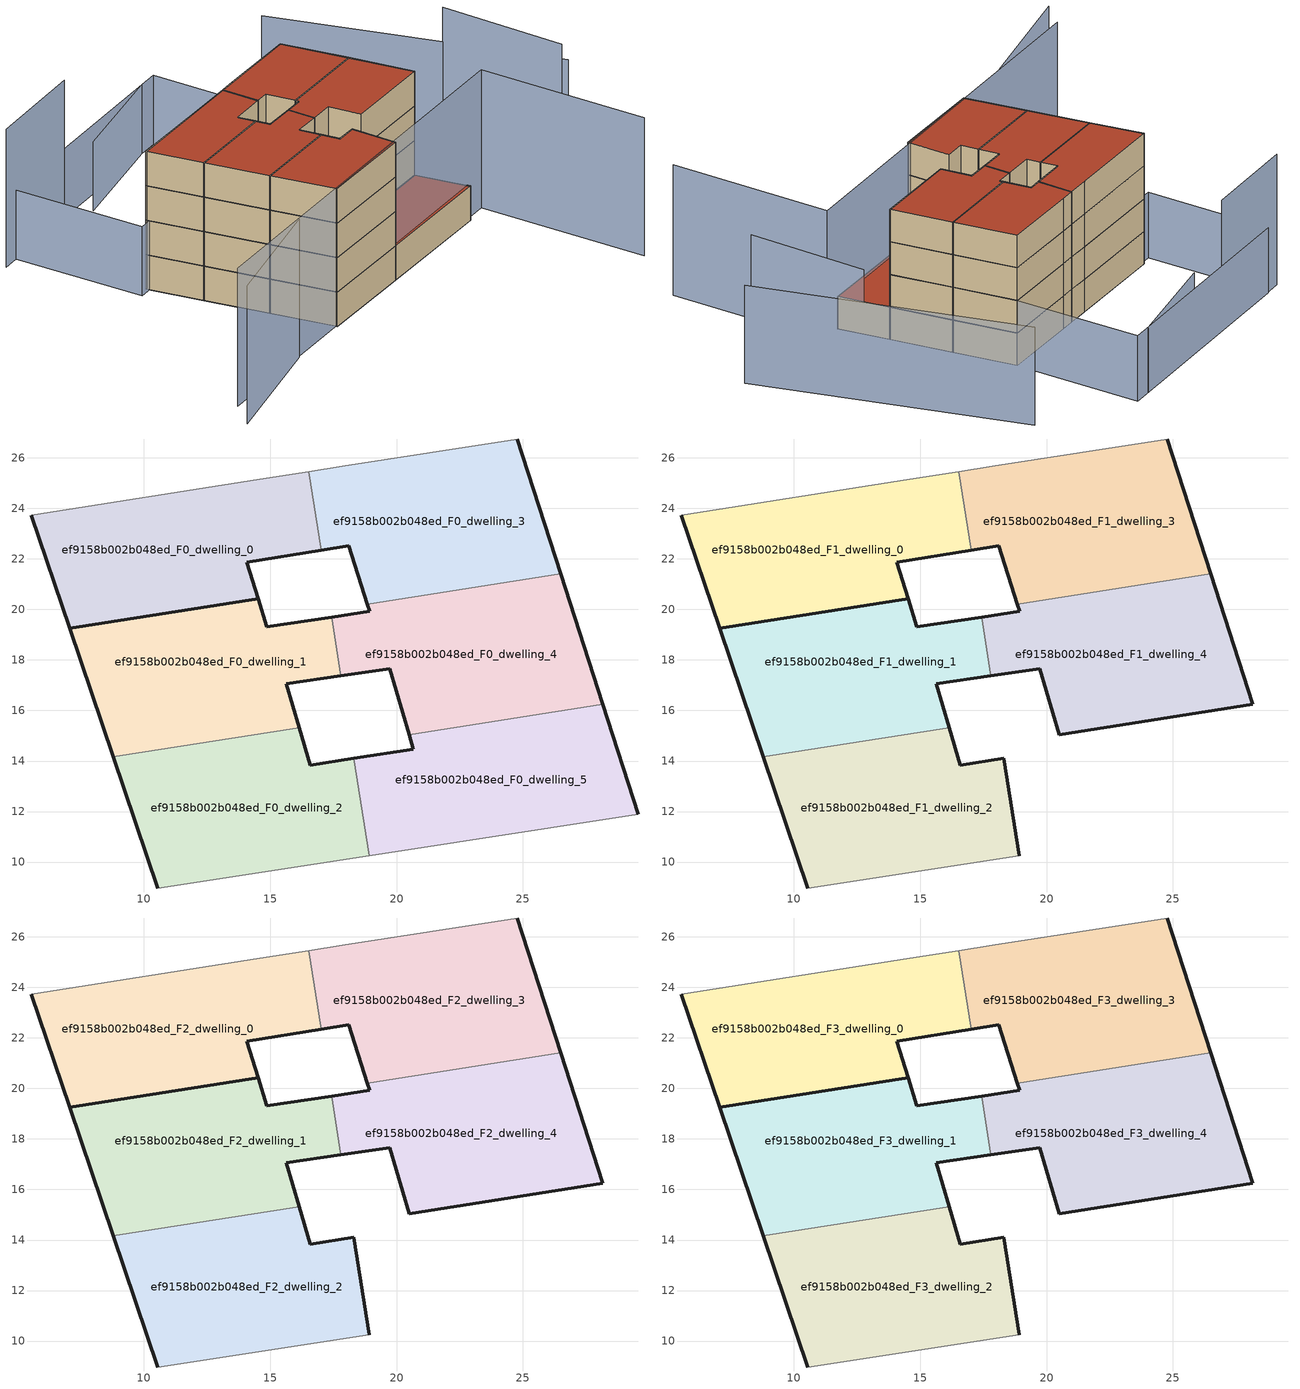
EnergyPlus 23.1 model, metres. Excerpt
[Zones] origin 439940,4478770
ef9158b002b048ed_F0_dwelling_0
 floor ground (EU_floor_Construction): 14.52,20.43 14.07,21.87 17.02,22.35 16.53,25.45 14.59,25.15 5.55,23.72 7.06,19.26 z0
 wall outside (EU_wall_Construction): 17.02,22.35 14.07,21.87 14.52,20.43 7.06,19.26 5.55,23.72 z0:3
 wall adiabatic (EU_wall_Construction): 5.55,23.72 14.59,25.15 16.53,25.45 z0:3
 wall to ef9158b002b048ed_F0_dwelling_3 (EU_wall_Construction): 16.53,25.45 17.02,22.35 z0:3
ef9158b002b048ed_F0_dwelling_1
 floor ground (EU_floor_Construction): 16.15,15.32 15.64,17.06 17.79,17.38 17.43,19.7 14.87,19.32 14.52,20.43 7.06,19.26 8.79,14.16 z0
 wall outside (EU_wall_Construction): 17.79,17.38 15.64,17.06 16.15,15.32 / 8.79,14.16 7.06,19.26 14.52,20.43 14.87,19.32 17.43,19.7 z0:3
 wall to ef9158b002b048ed_F0_dwelling_2 (EU_wall_Construction): 16.15,15.32 8.79,14.16 z0:3
 wall to ef9158b002b048ed_F0_dwelling_4 (EU_wall_Construction): 17.43,19.7 17.8,17.38 z0:3
ef9158b002b048ed_F0_dwelling_2
 floor ground (EU_floor_Construction): 18.91,10.26 18.31,14.1 16.59,13.83 16.15,15.32 8.79,14.16 10.54,8.97 z0
 wall outside (EU_wall_Construction): 10.54,8.97 8.79,14.16 / 16.15,15.32 16.59,13.83 18.31,14.1 z0:3
 wall adiabatic (EU_wall_Construction): 18.91,10.26 10.54,8.97 z0:3
 wall to ef9158b002b048ed_F0_dwelling_5 (EU_wall_Construction): 18.31,14.1 18.91,10.26 z0:3
ef9158b002b048ed_F0_dwelling_3
 floor ground (EU_floor_Construction): 26.49,21.41 24.77,26.74 17.85,25.66 16.53,25.45 17.02,22.35 18.1,22.52 18.84,20.21 z0
 wall outside (EU_wall_Construction): 18.84,20.21 18.1,22.52 17.02,22.35 / 24.77,26.74 26.49,21.41 z0:3
 wall adiabatic (EU_wall_Construction): 16.53,25.45 17.85,25.66 24.77,26.74 z0:3
 wall to ef9158b002b048ed_F0_dwelling_4 (EU_wall_Construction): 26.49,21.41 18.84,20.21 z0:3
ef9158b002b048ed_F0_dwelling_4
 floor ground (EU_floor_Construction): 28.16,16.24 26.49,21.41 18.84,20.21 18.93,19.92 17.43,19.7 17.79,17.38 19.73,17.66 20.49,15.04 z0
 wall outside (EU_wall_Construction): 17.43,19.7 18.93,19.92 18.84,20.21 / 26.49,21.41 28.16,16.24 / 20.49,15.04 19.73,17.66 17.79,17.38 z0:3
 wall to ef9158b002b048ed_F0_dwelling_5 (EU_wall_Construction): 28.16,16.24 20.49,15.04 z0:3
ef9158b002b048ed_F0_dwelling_5
 floor ground (EU_floor_Construction): 29.56,11.89 28.16,16.24 20.49,15.04 20.66,14.47 18.31,14.1 18.91,10.26 z0
 wall outside (EU_wall_Construction): 18.31,14.1 20.66,14.47 20.49,15.04 / 28.16,16.24 29.56,11.89 z0:3
 wall adiabatic (EU_wall_Construction): 29.56,11.89 18.91,10.26 z0:3
 roof outside (EU_roof_Construction): 28.16,16.24 29.56,11.89 18.91,10.26 18.31,14.1 20.66,14.47 20.49,15.04 z3
ef9158b002b048ed_F1_dwelling_0
 floor to ef9158b002b048ed_F0_dwelling_0 (EU_floor_Construction): 14.52,20.43 14.07,21.87 17.02,22.35 16.53,25.45 14.59,25.15 5.55,23.72 7.06,19.26 z3
 wall outside (EU_wall_Construction): 17.02,22.35 14.07,21.87 14.52,20.43 7.06,19.26 5.55,23.72 z3:6
 wall adiabatic (EU_wall_Construction): 5.55,23.72 14.59,25.15 16.53,25.45 z3:6
 wall to ef9158b002b048ed_F1_dwelling_3 (EU_wall_Construction): 16.53,25.45 17.02,22.35 z3:6
ef9158b002b048ed_F1_dwelling_1
 floor to ef9158b002b048ed_F0_dwelling_1 (EU_floor_Construction): 16.15,15.32 15.64,17.06 17.79,17.38 17.43,19.7 14.87,19.32 14.52,20.43 7.06,19.26 8.79,14.16 z3
 wall outside (EU_wall_Construction): 17.79,17.38 15.64,17.06 16.15,15.32 / 8.79,14.16 7.06,19.26 14.52,20.43 14.87,19.32 17.43,19.7 z3:6
 wall to ef9158b002b048ed_F1_dwelling_2 (EU_wall_Construction): 16.15,15.32 8.79,14.16 z3:6
 wall to ef9158b002b048ed_F1_dwelling_4 (EU_wall_Construction): 17.43,19.7 17.8,17.38 z3:6
ef9158b002b048ed_F1_dwelling_2
 floor to ef9158b002b048ed_F0_dwelling_2 (EU_floor_Construction): 18.91,10.26 18.31,14.1 16.58,13.83 16.15,15.32 8.79,14.16 10.54,8.97 z3
 wall outside (EU_wall_Construction): 10.54,8.97 8.79,14.16 / 16.15,15.32 16.59,13.83 18.31,14.1 18.91,10.26 z3:6
 wall adiabatic (EU_wall_Construction): 18.91,10.26 10.54,8.97 z3:6
ef9158b002b048ed_F1_dwelling_3
 floor to ef9158b002b048ed_F0_dwelling_3 (EU_floor_Construction): 26.49,21.41 24.77,26.74 17.85,25.66 16.53,25.45 17.02,22.35 18.1,22.52 18.84,20.21 z3
 wall outside (EU_wall_Construction): 18.84,20.21 18.1,22.52 17.02,22.35 / 24.77,26.74 26.49,21.41 z3:6
 wall adiabatic (EU_wall_Construction): 16.53,25.45 17.85,25.66 24.77,26.74 z3:6
 wall to ef9158b002b048ed_F1_dwelling_4 (EU_wall_Construction): 26.49,21.41 18.84,20.21 z3:6
ef9158b002b048ed_F1_dwelling_4
 floor to ef9158b002b048ed_F0_dwelling_4 (EU_floor_Construction): 28.16,16.24 26.49,21.41 18.84,20.21 18.93,19.92 17.43,19.7 17.79,17.38 19.73,17.66 20.49,15.04 z3
 wall outside (EU_wall_Construction): 17.43,19.7 18.93,19.92 18.84,20.21 / 26.49,21.41 28.16,16.24 20.49,15.04 19.73,17.66 17.79,17.38 z3:6
ef9158b002b048ed_F2_dwelling_0
 floor to ef9158b002b048ed_F1_dwelling_0 (EU_floor_Construction): 14.52,20.43 14.07,21.87 17.02,22.35 16.53,25.45 14.59,25.15 5.55,23.72 7.06,19.26 z6
 wall outside (EU_wall_Construction): 17.02,22.35 14.07,21.87 14.52,20.43 7.06,19.26 5.55,23.72 z6:9
 wall adiabatic (EU_wall_Construction): 5.55,23.72 14.59,25.15 16.53,25.45 z6:9
 wall to ef9158b002b048ed_F2_dwelling_3 (EU_wall_Construction): 16.53,25.45 17.02,22.35 z6:9
ef9158b002b048ed_F2_dwelling_1
 floor to ef9158b002b048ed_F1_dwelling_1 (EU_floor_Construction): 16.15,15.32 15.64,17.06 17.79,17.38 17.43,19.7 14.87,19.32 14.52,20.43 7.06,19.26 8.79,14.16 z6
 wall outside (EU_wall_Construction): 17.79,17.38 15.64,17.06 16.15,15.32 / 8.79,14.16 7.06,19.26 14.52,20.43 14.87,19.32 17.43,19.7 z6:9
 wall to ef9158b002b048ed_F2_dwelling_2 (EU_wall_Construction): 16.15,15.32 8.79,14.16 z6:9
 wall to ef9158b002b048ed_F2_dwelling_4 (EU_wall_Construction): 17.43,19.7 17.8,17.38 z6:9
ef9158b002b048ed_F2_dwelling_2
 floor to ef9158b002b048ed_F1_dwelling_2 (EU_floor_Construction): 18.91,10.26 18.31,14.1 16.58,13.83 16.15,15.32 8.79,14.16 10.54,8.97 z6
 wall outside (EU_wall_Construction): 10.54,8.97 8.79,14.16 / 16.15,15.32 16.59,13.83 18.31,14.1 18.91,10.26 z6:9
 wall adiabatic (EU_wall_Construction): 18.91,10.26 10.54,8.97 z6:9
ef9158b002b048ed_F2_dwelling_3
 floor to ef9158b002b048ed_F1_dwelling_3 (EU_floor_Construction): 26.49,21.41 24.77,26.74 17.85,25.66 16.53,25.45 17.02,22.35 18.1,22.52 18.84,20.21 z6
 wall outside (EU_wall_Construction): 18.84,20.21 18.1,22.52 17.02,22.35 / 24.77,26.74 26.49,21.41 z6:9
 wall adiabatic (EU_wall_Construction): 16.53,25.45 17.85,25.66 24.77,26.74 z6:9
 wall to ef9158b002b048ed_F2_dwelling_4 (EU_wall_Construction): 26.49,21.41 18.84,20.21 z6:9
ef9158b002b048ed_F2_dwelling_4
 floor to ef9158b002b048ed_F1_dwelling_4 (EU_floor_Construction): 28.16,16.24 26.49,21.41 18.84,20.21 18.93,19.92 17.43,19.7 17.79,17.38 19.73,17.66 20.49,15.04 z6
 wall outside (EU_wall_Construction): 17.43,19.7 18.93,19.92 18.84,20.21 / 26.49,21.41 28.16,16.24 20.49,15.04 19.73,17.66 17.79,17.38 z6:9
ef9158b002b048ed_F3_dwelling_0
 floor to ef9158b002b048ed_F2_dwelling_0 (EU_floor_Construction): 14.52,20.43 14.07,21.87 17.02,22.35 16.53,25.45 14.59,25.15 5.55,23.72 7.06,19.26 z9
 wall outside (EU_wall_Construction): 17.02,22.35 14.07,21.87 14.52,20.43 7.06,19.26 5.55,23.72 z9:12
 wall adiabatic (EU_wall_Construction): 5.55,23.72 14.59,25.15 16.53,25.45 z9:12
 wall to ef9158b002b048ed_F3_dwelling_3 (EU_wall_Construction): 16.53,25.45 17.02,22.35 z9:12
 roof outside (EU_roof_Construction): 16.53,25.45 17.02,22.35 14.07,21.87 14.52,20.43 7.06,19.26 5.55,23.72 14.59,25.15 z12
ef9158b002b048ed_F3_dwelling_1
 floor to ef9158b002b048ed_F2_dwelling_1 (EU_floor_Construction): 16.15,15.32 15.64,17.06 17.79,17.38 17.43,19.7 14.87,19.32 14.52,20.43 7.06,19.26 8.79,14.16 z9
 wall outside (EU_wall_Construction): 17.79,17.38 15.64,17.06 16.15,15.32 / 8.79,14.16 7.06,19.26 14.52,20.43 14.87,19.32 17.43,19.7 z9:12
 wall to ef9158b002b048ed_F3_dwelling_2 (EU_wall_Construction): 16.15,15.32 8.79,14.16 z9:12
 wall to ef9158b002b048ed_F3_dwelling_4 (EU_wall_Construction): 17.43,19.7 17.8,17.38 z9:12
 roof outside (EU_roof_Construction): 17.43,19.7 17.79,17.38 15.64,17.06 16.15,15.32 8.79,14.16 7.06,19.26 14.52,20.43 14.87,19.32 z12
ef9158b002b048ed_F3_dwelling_2
 floor to ef9158b002b048ed_F2_dwelling_2 (EU_floor_Construction): 18.91,10.26 18.31,14.1 16.58,13.83 16.15,15.32 8.79,14.16 10.54,8.97 z9
 wall outside (EU_wall_Construction): 10.54,8.97 8.79,14.16 / 16.15,15.32 16.59,13.83 18.31,14.1 18.91,10.26 z9:12
 wall adiabatic (EU_wall_Construction): 18.91,10.26 10.54,8.97 z9:12
 roof outside (EU_roof_Construction): 18.31,14.1 18.91,10.26 10.54,8.97 8.79,14.16 16.15,15.32 16.59,13.83 z12
ef9158b002b048ed_F3_dwelling_3
 floor to ef9158b002b048ed_F2_dwelling_3 (EU_floor_Construction): 26.49,21.41 24.77,26.74 17.85,25.66 16.53,25.45 17.02,22.35 18.1,22.52 18.84,20.21 z9
 wall outside (EU_wall_Construction): 18.84,20.21 18.1,22.52 17.02,22.35 / 24.77,26.74 26.49,21.41 z9:12
 wall adiabatic (EU_wall_Construction): 16.53,25.45 17.85,25.66 24.77,26.74 z9:12
 wall to ef9158b002b048ed_F3_dwelling_4 (EU_wall_Construction): 26.49,21.41 18.84,20.21 z9:12
 roof outside (EU_roof_Construction): 24.77,26.74 26.49,21.41 18.84,20.21 18.1,22.52 17.02,22.35 16.53,25.45 17.85,25.66 z12
ef9158b002b048ed_F3_dwelling_4
 floor to ef9158b002b048ed_F2_dwelling_4 (EU_floor_Construction): 28.16,16.24 26.49,21.41 18.84,20.21 18.93,19.92 17.43,19.7 17.79,17.38 19.73,17.66 20.49,15.04 z9
 wall outside (EU_wall_Construction): 17.43,19.7 18.93,19.92 18.84,20.21 / 26.49,21.41 28.16,16.24 20.49,15.04 19.73,17.66 17.79,17.38 z9:12
 roof outside (EU_roof_Construction): 26.49,21.41 28.16,16.24 20.49,15.04 19.73,17.66 17.79,17.38 17.43,19.7 18.93,19.92 18.84,20.21 z12
shading: -3.64,6.75 31.58,12.55 / 31.58,12.55 33.92,-1.64 / 38.5,10.47 36.99,21.01 / 5.14,8.13 -5.22,4.48 / 9.86,35.52 1.28,34.01 z0:12; 21.25,37.51 12.15,34.57 / 2.72,34.35 22.89,37.79 / 22.89,37.79 24.77,26.74 / 24.77,26.74 4.6,23.31 / 4.6,23.31 2.72,34.35 z0:6; 41.03,11.96 31.18,34.04 z0:9
[Building]
EU S2 Campaign: North Axis=0; Terrain=City; Solar Distribution=FullExterior
[Site:Location]
Madrid: Latitude=40.5; Longitude=-3.5; Time Zone=1; Elevation=609
[SizingPeriod:WeatherFileDays]
AnnualSizingPeriod: Begin Month=1; Begin Day of Month=1; End Month=12; End Day of Month=31; Day of Week for Start Day=Monday; Use Weather File Daylight Saving Period=No; Use Weather File Rain and Snow Indicators=No
[MATERIAL]
EU_InternalMass_Material: Roughness=MediumRough; Thickness=0.1; Conductivity=1; Density=1800; Specific Heat=900; Thermal Absorptance=0.9; Solar Absorptance=0.7; Visible Absorptance=0.7
[MATERIAL:NOMASS] Roughness=MediumRough; Thermal Absorptance=0.9; Solar Absorptance=0.7; Visible Absorptance=0.7
Name | Thermal Resistance
EU_wall_NoMass | 0.419739
EU_roof_NoMass | 0.352165
EU_floor_NoMass | 0.608284
[CONSTRUCTION]
EU_wall_Construction: EU_wall_NoMass
EU_roof_Construction: EU_roof_NoMass
EU_floor_Construction: EU_floor_NoMass
EU_InternalMass_Construction: EU_InternalMass_Material
[ZONE] Type=1; Multiplier=1; Ceiling Height=autocalculate; Floor Area=autocalculate; Part of Total Floor Area=Yes
Name | Volume
ef9158b002b048ed_F0_dwelling_0; ef9158b002b048ed_F1_dwelling_0; ef9158b002b048ed_F2_dwelling_0; ef9158b002b048ed_F3_dwelling_0; ef9158b002b048ed_F0_dwelling_4; ef9158b002b048ed_F0_dwelling_5 | 136.46
ef9158b002b048ed_F0_dwelling_1 | 136.465
ef9158b002b048ed_F1_dwelling_1; ef9158b002b048ed_F2_dwelling_1; ef9158b002b048ed_F3_dwelling_1 | 136.466
ef9158b002b048ed_F0_dwelling_2 | 136.458
ef9158b002b048ed_F1_dwelling_2; ef9158b002b048ed_F2_dwelling_2; ef9158b002b048ed_F3_dwelling_2 | 136.457
ef9158b002b048ed_F0_dwelling_3; ef9158b002b048ed_F1_dwelling_3; ef9158b002b048ed_F2_dwelling_3; ef9158b002b048ed_F3_dwelling_3 | 136.478
ef9158b002b048ed_F1_dwelling_4; ef9158b002b048ed_F2_dwelling_4; ef9158b002b048ed_F3_dwelling_4 | 136.459
[INTERNALMASS] Construction=EU_InternalMass_Construction
Name | Zone or ZoneList | Surface Area
ef9158b002b048ed_F0_dwelling_0_EU_InternalMass | ef9158b002b048ed_F0_dwelling_0 | 45.4864
ef9158b002b048ed_F0_dwelling_1_EU_InternalMass | ef9158b002b048ed_F0_dwelling_1 | 45.4887
ef9158b002b048ed_F0_dwelling_2_EU_InternalMass | ef9158b002b048ed_F0_dwelling_2 | 45.4857
ef9158b002b048ed_F0_dwelling_3_EU_InternalMass | ef9158b002b048ed_F0_dwelling_3 | 45.4925
ef9158b002b048ed_F0_dwelling_4_EU_InternalMass | ef9158b002b048ed_F0_dwelling_4 | 45.4865
ef9158b002b048ed_F0_dwelling_5_EU_InternalMass | ef9158b002b048ed_F0_dwelling_5 | 45.4867
ef9158b002b048ed_F1_dwelling_0_EU_InternalMass | ef9158b002b048ed_F1_dwelling_0 | 53.6669
ef9158b002b048ed_F1_dwelling_1_EU_InternalMass | ef9158b002b048ed_F1_dwelling_1 | 53.9885
ef9158b002b048ed_F1_dwelling_2_EU_InternalMass | ef9158b002b048ed_F1_dwelling_2 | 54.5817
ef9158b002b048ed_F1_dwelling_3_EU_InternalMass | ef9158b002b048ed_F1_dwelling_3 | 47.5476
ef9158b002b048ed_F1_dwelling_4_EU_InternalMass | ef9158b002b048ed_F1_dwelling_4 | 63.1352
ef9158b002b048ed_F2_dwelling_0_EU_InternalMass | ef9158b002b048ed_F2_dwelling_0 | 53.6669
ef9158b002b048ed_F2_dwelling_1_EU_InternalMass | ef9158b002b048ed_F2_dwelling_1 | 53.9885
ef9158b002b048ed_F2_dwelling_2_EU_InternalMass | ef9158b002b048ed_F2_dwelling_2 | 54.5817
ef9158b002b048ed_F2_dwelling_3_EU_InternalMass | ef9158b002b048ed_F2_dwelling_3 | 47.5476
ef9158b002b048ed_F2_dwelling_4_EU_InternalMass | ef9158b002b048ed_F2_dwelling_4 | 63.1352
ef9158b002b048ed_F3_dwelling_0_EU_InternalMass | ef9158b002b048ed_F3_dwelling_0 | 53.6669
ef9158b002b048ed_F3_dwelling_1_EU_InternalMass | ef9158b002b048ed_F3_dwelling_1 | 53.9885
ef9158b002b048ed_F3_dwelling_2_EU_InternalMass | ef9158b002b048ed_F3_dwelling_2 | 54.5817
ef9158b002b048ed_F3_dwelling_3_EU_InternalMass | ef9158b002b048ed_F3_dwelling_3 | 47.5476
ef9158b002b048ed_F3_dwelling_4_EU_InternalMass | ef9158b002b048ed_F3_dwelling_4 | 63.1352
[OTHEREQUIPMENT] Fuel Type=Electricity; Design Level Calculation Method=Watts/Area; Power per Zone Floor Area=1; Fraction Latent=0; Fraction Radiant=0; Fraction Lost=0; Carbon Dioxide Generation Rate=0; EndUse Subcategory=EU_Step8_InternalGains
Name | Zone or ZoneList or Space or SpaceList | Schedule
EU_Step8_InternalGain_ef9158b002b048ed_F0_dwelling_0_f000 | ef9158b002b048ed_F0_dwelling_0 | EU_Step8_GainSchedule_ef9158b002b048ed_F0_dwelling_0_f000
EU_Step8_InternalGain_ef9158b002b048ed_F0_dwelling_1_f000 | ef9158b002b048ed_F0_dwelling_1 | EU_Step8_GainSchedule_ef9158b002b048ed_F0_dwelling_1_f000
EU_Step8_InternalGain_ef9158b002b048ed_F0_dwelling_2_f000 | ef9158b002b048ed_F0_dwelling_2 | EU_Step8_GainSchedule_ef9158b002b048ed_F0_dwelling_2_f000
EU_Step8_InternalGain_ef9158b002b048ed_F0_dwelling_3_f000 | ef9158b002b048ed_F0_dwelling_3 | EU_Step8_GainSchedule_ef9158b002b048ed_F0_dwelling_3_f000
EU_Step8_InternalGain_ef9158b002b048ed_F0_dwelling_4_f000 | ef9158b002b048ed_F0_dwelling_4 | EU_Step8_GainSchedule_ef9158b002b048ed_F0_dwelling_4_f000
EU_Step8_InternalGain_ef9158b002b048ed_F0_dwelling_5_f000 | ef9158b002b048ed_F0_dwelling_5 | EU_Step8_GainSchedule_ef9158b002b048ed_F0_dwelling_5_f000
EU_Step8_InternalGain_ef9158b002b048ed_F1_dwelling_0_f000 | ef9158b002b048ed_F1_dwelling_0 | EU_Step8_GainSchedule_ef9158b002b048ed_F1_dwelling_0_f000
EU_Step8_InternalGain_ef9158b002b048ed_F1_dwelling_1_f000 | ef9158b002b048ed_F1_dwelling_1 | EU_Step8_GainSchedule_ef9158b002b048ed_F1_dwelling_1_f000
EU_Step8_InternalGain_ef9158b002b048ed_F1_dwelling_2_f000 | ef9158b002b048ed_F1_dwelling_2 | EU_Step8_GainSchedule_ef9158b002b048ed_F1_dwelling_2_f000
EU_Step8_InternalGain_ef9158b002b048ed_F1_dwelling_3_f000 | ef9158b002b048ed_F1_dwelling_3 | EU_Step8_GainSchedule_ef9158b002b048ed_F1_dwelling_3_f000
EU_Step8_InternalGain_ef9158b002b048ed_F1_dwelling_4_f000 | ef9158b002b048ed_F1_dwelling_4 | EU_Step8_GainSchedule_ef9158b002b048ed_F1_dwelling_4_f000
EU_Step8_InternalGain_ef9158b002b048ed_F2_dwelling_0_f000 | ef9158b002b048ed_F2_dwelling_0 | EU_Step8_GainSchedule_ef9158b002b048ed_F2_dwelling_0_f000
EU_Step8_InternalGain_ef9158b002b048ed_F2_dwelling_1_f000 | ef9158b002b048ed_F2_dwelling_1 | EU_Step8_GainSchedule_ef9158b002b048ed_F2_dwelling_1_f000
EU_Step8_InternalGain_ef9158b002b048ed_F2_dwelling_2_f000 | ef9158b002b048ed_F2_dwelling_2 | EU_Step8_GainSchedule_ef9158b002b048ed_F2_dwelling_2_f000
EU_Step8_InternalGain_ef9158b002b048ed_F2_dwelling_3_f000 | ef9158b002b048ed_F2_dwelling_3 | EU_Step8_GainSchedule_ef9158b002b048ed_F2_dwelling_3_f000
EU_Step8_InternalGain_ef9158b002b048ed_F2_dwelling_4_f000 | ef9158b002b048ed_F2_dwelling_4 | EU_Step8_GainSchedule_ef9158b002b048ed_F2_dwelling_4_f000
EU_Step8_InternalGain_ef9158b002b048ed_F3_dwelling_0_f000 | ef9158b002b048ed_F3_dwelling_0 | EU_Step8_GainSchedule_ef9158b002b048ed_F3_dwelling_0_f000
EU_Step8_InternalGain_ef9158b002b048ed_F3_dwelling_1_f000 | ef9158b002b048ed_F3_dwelling_1 | EU_Step8_GainSchedule_ef9158b002b048ed_F3_dwelling_1_f000
EU_Step8_InternalGain_ef9158b002b048ed_F3_dwelling_2_f000 | ef9158b002b048ed_F3_dwelling_2 | EU_Step8_GainSchedule_ef9158b002b048ed_F3_dwelling_2_f000
EU_Step8_InternalGain_ef9158b002b048ed_F3_dwelling_3_f000 | ef9158b002b048ed_F3_dwelling_3 | EU_Step8_GainSchedule_ef9158b002b048ed_F3_dwelling_3_f000
EU_Step8_InternalGain_ef9158b002b048ed_F3_dwelling_4_f000 | ef9158b002b048ed_F3_dwelling_4 | EU_Step8_GainSchedule_ef9158b002b048ed_F3_dwelling_4_f000
[ZONEVENTILATION:DESIGNFLOWRATE] Schedule=EU_AlwaysOn; Design Flow Rate Calculation Method=AirChanges/Hour; Air Changes per Hour=0.703302; Ventilation Type=Natural; Fan Pressure Rise=0; Fan Total Efficiency=1; Constant Term Coefficient=1; Temperature Term Coefficient=0; Velocity Term Coefficient=0; Velocity Squared Term Coefficient=0; Minimum Indoor Temperature=-100; Maximum Indoor Temperature=100; Delta Temperature=-100; Minimum Outdoor Temperature=-100; Maximum Outdoor Temperature=100; Maximum Wind Speed=40
Name | Zone or ZoneList or Space or SpaceList
EU_ConstantAir_ef9158b002b048ed_F0_dwelling_0 | ef9158b002b048ed_F0_dwelling_0
EU_ConstantAir_ef9158b002b048ed_F0_dwelling_1 | ef9158b002b048ed_F0_dwelling_1
EU_ConstantAir_ef9158b002b048ed_F0_dwelling_2 | ef9158b002b048ed_F0_dwelling_2
EU_ConstantAir_ef9158b002b048ed_F0_dwelling_3 | ef9158b002b048ed_F0_dwelling_3
EU_ConstantAir_ef9158b002b048ed_F0_dwelling_4 | ef9158b002b048ed_F0_dwelling_4
EU_ConstantAir_ef9158b002b048ed_F0_dwelling_5 | ef9158b002b048ed_F0_dwelling_5
EU_ConstantAir_ef9158b002b048ed_F1_dwelling_0 | ef9158b002b048ed_F1_dwelling_0
EU_ConstantAir_ef9158b002b048ed_F1_dwelling_1 | ef9158b002b048ed_F1_dwelling_1
EU_ConstantAir_ef9158b002b048ed_F1_dwelling_2 | ef9158b002b048ed_F1_dwelling_2
EU_ConstantAir_ef9158b002b048ed_F1_dwelling_3 | ef9158b002b048ed_F1_dwelling_3
EU_ConstantAir_ef9158b002b048ed_F1_dwelling_4 | ef9158b002b048ed_F1_dwelling_4
EU_ConstantAir_ef9158b002b048ed_F2_dwelling_0 | ef9158b002b048ed_F2_dwelling_0
EU_ConstantAir_ef9158b002b048ed_F2_dwelling_1 | ef9158b002b048ed_F2_dwelling_1
EU_ConstantAir_ef9158b002b048ed_F2_dwelling_2 | ef9158b002b048ed_F2_dwelling_2
EU_ConstantAir_ef9158b002b048ed_F2_dwelling_3 | ef9158b002b048ed_F2_dwelling_3
EU_ConstantAir_ef9158b002b048ed_F2_dwelling_4 | ef9158b002b048ed_F2_dwelling_4
EU_ConstantAir_ef9158b002b048ed_F3_dwelling_0 | ef9158b002b048ed_F3_dwelling_0
EU_ConstantAir_ef9158b002b048ed_F3_dwelling_1 | ef9158b002b048ed_F3_dwelling_1
EU_ConstantAir_ef9158b002b048ed_F3_dwelling_2 | ef9158b002b048ed_F3_dwelling_2
EU_ConstantAir_ef9158b002b048ed_F3_dwelling_3 | ef9158b002b048ed_F3_dwelling_3
EU_ConstantAir_ef9158b002b048ed_F3_dwelling_4 | ef9158b002b048ed_F3_dwelling_4
[HVACTEMPLATE:THERMOSTAT] Constant Heating Setpoint=20; Constant Cooling Setpoint=50
EU_HeatOnly_ef9158b002b048ed_F0_dwelling_0; EU_HeatOnly_ef9158b002b048ed_F0_dwelling_1; EU_HeatOnly_ef9158b002b048ed_F0_dwelling_2; EU_HeatOnly_ef9158b002b048ed_F0_dwelling_3; EU_HeatOnly_ef9158b002b048ed_F0_dwelling_4; EU_HeatOnly_ef9158b002b048ed_F0_dwelling_5; EU_HeatOnly_ef9158b002b048ed_F1_dwelling_0; EU_HeatOnly_ef9158b002b048ed_F1_dwelling_1; EU_HeatOnly_ef9158b002b048ed_F1_dwelling_2; EU_HeatOnly_ef9158b002b048ed_F1_dwelling_3; EU_HeatOnly_ef9158b002b048ed_F1_dwelling_4; EU_HeatOnly_ef9158b002b048ed_F2_dwelling_0; EU_HeatOnly_ef9158b002b048ed_F2_dwelling_1; EU_HeatOnly_ef9158b002b048ed_F2_dwelling_2; EU_HeatOnly_ef9158b002b048ed_F2_dwelling_3; EU_HeatOnly_ef9158b002b048ed_F2_dwelling_4; EU_HeatOnly_ef9158b002b048ed_F3_dwelling_0; EU_HeatOnly_ef9158b002b048ed_F3_dwelling_1; EU_HeatOnly_ef9158b002b048ed_F3_dwelling_2; EU_HeatOnly_ef9158b002b048ed_F3_dwelling_3; EU_HeatOnly_ef9158b002b048ed_F3_dwelling_4
[HVACTEMPLATE:ZONE:IDEALLOADSAIRSYSTEM] System Availability Schedule=EU_AlwaysOn; Maximum Heating Supply Air Temperature=50; Minimum Cooling Supply Air Temperature=13; Maximum Heating Supply Air Humidity Ratio=0.0156; Minimum Cooling Supply Air Humidity Ratio=0.0077; Heating Limit=NoLimit; Cooling Limit=NoLimit; Heating Availability Schedule=EU_AlwaysOn; Cooling Availability Schedule=EU_CoolingOff; Dehumidification Control Type=ConstantSensibleHeatRatio; Cooling Sensible Heat Ratio=0.7; Dehumidification Setpoint=60; Humidification Control Type=None; Humidification Setpoint=30; Outdoor Air Method=None; Outdoor Air Flow Rate per Person=0.00944; Outdoor Air Flow Rate per Zone Floor Area=0; Outdoor Air Flow Rate per Zone=0; Demand Controlled Ventilation Type=None; Outdoor Air Economizer Type=NoEconomizer; Heat Recovery Type=None; Sensible Heat Recovery Effectiveness=0.7; Latent Heat Recovery Effectiveness=0.65
Name | Template Thermostat
ef9158b002b048ed_F0_dwelling_0 | EU_HeatOnly_ef9158b002b048ed_F0_dwelling_0
ef9158b002b048ed_F0_dwelling_1 | EU_HeatOnly_ef9158b002b048ed_F0_dwelling_1
ef9158b002b048ed_F0_dwelling_2 | EU_HeatOnly_ef9158b002b048ed_F0_dwelling_2
ef9158b002b048ed_F0_dwelling_3 | EU_HeatOnly_ef9158b002b048ed_F0_dwelling_3
ef9158b002b048ed_F0_dwelling_4 | EU_HeatOnly_ef9158b002b048ed_F0_dwelling_4
ef9158b002b048ed_F0_dwelling_5 | EU_HeatOnly_ef9158b002b048ed_F0_dwelling_5
ef9158b002b048ed_F1_dwelling_0 | EU_HeatOnly_ef9158b002b048ed_F1_dwelling_0
ef9158b002b048ed_F1_dwelling_1 | EU_HeatOnly_ef9158b002b048ed_F1_dwelling_1
ef9158b002b048ed_F1_dwelling_2 | EU_HeatOnly_ef9158b002b048ed_F1_dwelling_2
ef9158b002b048ed_F1_dwelling_3 | EU_HeatOnly_ef9158b002b048ed_F1_dwelling_3
ef9158b002b048ed_F1_dwelling_4 | EU_HeatOnly_ef9158b002b048ed_F1_dwelling_4
ef9158b002b048ed_F2_dwelling_0 | EU_HeatOnly_ef9158b002b048ed_F2_dwelling_0
ef9158b002b048ed_F2_dwelling_1 | EU_HeatOnly_ef9158b002b048ed_F2_dwelling_1
ef9158b002b048ed_F2_dwelling_2 | EU_HeatOnly_ef9158b002b048ed_F2_dwelling_2
ef9158b002b048ed_F2_dwelling_3 | EU_HeatOnly_ef9158b002b048ed_F2_dwelling_3
ef9158b002b048ed_F2_dwelling_4 | EU_HeatOnly_ef9158b002b048ed_F2_dwelling_4
ef9158b002b048ed_F3_dwelling_0 | EU_HeatOnly_ef9158b002b048ed_F3_dwelling_0
ef9158b002b048ed_F3_dwelling_1 | EU_HeatOnly_ef9158b002b048ed_F3_dwelling_1
ef9158b002b048ed_F3_dwelling_2 | EU_HeatOnly_ef9158b002b048ed_F3_dwelling_2
ef9158b002b048ed_F3_dwelling_3 | EU_HeatOnly_ef9158b002b048ed_F3_dwelling_3
ef9158b002b048ed_F3_dwelling_4 | EU_HeatOnly_ef9158b002b048ed_F3_dwelling_4
[SIZING:ZONE] Zone Cooling Design Supply Air Temperature Input Method=SupplyAirTemperature; Zone Cooling Design Supply Air Temperature=13; Zone Heating Design Supply Air Temperature Input Method=SupplyAirTemperature; Zone Heating Design Supply Air Temperature=50; Zone Cooling Design Supply Air Humidity Ratio=0.008; Zone Heating Design Supply Air Humidity Ratio=0.008; Cooling Design Air Flow Method=DesignDay; Cooling Design Air Flow Rate=0; Cooling Minimum Air Flow per Zone Floor Area=0.000762; Cooling Minimum Air Flow=0; Cooling Minimum Air Flow Fraction=0.2; Heating Design Air Flow Method=DesignDay; Heating Design Air Flow Rate=0; Heating Maximum Air Flow per Zone Floor Area=0.002032; Heating Maximum Air Flow=0.141576; Heating Maximum Air Flow Fraction=0.3; Account for Dedicated Outdoor Air System=No; Dedicated Outdoor Air System Control Strategy=NeutralSupplyAir; Dedicated Outdoor Air Low Setpoint Temperature for Design=autosize; Dedicated Outdoor Air High Setpoint Temperature for Design=autosize; Zone Load Sizing Method=Sensible Load Only No Latent Load; Zone Latent Cooling Design Supply Air Humidity Ratio Input Method=HumidityRatioDifference; Zone Cooling Design Supply Air Humidity Ratio Difference=0.005; Zone Latent Heating Design Supply Air Humidity Ratio Input Method=HumidityRatioDifference; Zone Humidification Design Supply Air Humidity Ratio Difference=0.005
ef9158b002b048ed_F0_dwelling_0; ef9158b002b048ed_F0_dwelling_1; ef9158b002b048ed_F0_dwelling_2; ef9158b002b048ed_F0_dwelling_3; ef9158b002b048ed_F0_dwelling_4; ef9158b002b048ed_F0_dwelling_5; ef9158b002b048ed_F1_dwelling_0; ef9158b002b048ed_F1_dwelling_1; ef9158b002b048ed_F1_dwelling_2; ef9158b002b048ed_F1_dwelling_3; ef9158b002b048ed_F1_dwelling_4; ef9158b002b048ed_F2_dwelling_0; ef9158b002b048ed_F2_dwelling_1; ef9158b002b048ed_F2_dwelling_2; ef9158b002b048ed_F2_dwelling_3; ef9158b002b048ed_F2_dwelling_4; ef9158b002b048ed_F3_dwelling_0; ef9158b002b048ed_F3_dwelling_1; ef9158b002b048ed_F3_dwelling_2; ef9158b002b048ed_F3_dwelling_3; ef9158b002b048ed_F3_dwelling_4
[SCHEDULE:CONSTANT]
Name | Hourly Value
EU_AlwaysOn | 1
EU_CoolingOff | 0
[SCHEDULE:FILE] Column Number=1; Rows to Skip at Top=0; Number of Hours of Data=8760; Column Separator=Comma; Interpolate to Timestep=No; Minutes per Item=60; Adjust Schedule for Daylight Savings=Yes
Name | File
EU_Step8_GainSchedule_ef9158b002b048ed_F0_dwelling_0_f000 | ../../schedules/ef9158b002b048ed/ef9158b002b048ed_F0_dwelling_0_f000_gain.csv
EU_Step8_GainSchedule_ef9158b002b048ed_F0_dwelling_1_f000 | ../../schedules/ef9158b002b048ed/ef9158b002b048ed_F0_dwelling_1_f000_gain.csv
EU_Step8_GainSchedule_ef9158b002b048ed_F0_dwelling_2_f000 | ../../schedules/ef9158b002b048ed/ef9158b002b048ed_F0_dwelling_2_f000_gain.csv
EU_Step8_GainSchedule_ef9158b002b048ed_F0_dwelling_3_f000 | ../../schedules/ef9158b002b048ed/ef9158b002b048ed_F0_dwelling_3_f000_gain.csv
EU_Step8_GainSchedule_ef9158b002b048ed_F0_dwelling_4_f000 | ../../schedules/ef9158b002b048ed/ef9158b002b048ed_F0_dwelling_4_f000_gain.csv
EU_Step8_GainSchedule_ef9158b002b048ed_F0_dwelling_5_f000 | ../../schedules/ef9158b002b048ed/ef9158b002b048ed_F0_dwelling_5_f000_gain.csv
EU_Step8_GainSchedule_ef9158b002b048ed_F1_dwelling_0_f000 | ../../schedules/ef9158b002b048ed/ef9158b002b048ed_F1_dwelling_0_f000_gain.csv
EU_Step8_GainSchedule_ef9158b002b048ed_F1_dwelling_1_f000 | ../../schedules/ef9158b002b048ed/ef9158b002b048ed_F1_dwelling_1_f000_gain.csv
EU_Step8_GainSchedule_ef9158b002b048ed_F1_dwelling_2_f000 | ../../schedules/ef9158b002b048ed/ef9158b002b048ed_F1_dwelling_2_f000_gain.csv
EU_Step8_GainSchedule_ef9158b002b048ed_F1_dwelling_3_f000 | ../../schedules/ef9158b002b048ed/ef9158b002b048ed_F1_dwelling_3_f000_gain.csv
EU_Step8_GainSchedule_ef9158b002b048ed_F1_dwelling_4_f000 | ../../schedules/ef9158b002b048ed/ef9158b002b048ed_F1_dwelling_4_f000_gain.csv
EU_Step8_GainSchedule_ef9158b002b048ed_F2_dwelling_0_f000 | ../../schedules/ef9158b002b048ed/ef9158b002b048ed_F2_dwelling_0_f000_gain.csv
EU_Step8_GainSchedule_ef9158b002b048ed_F2_dwelling_1_f000 | ../../schedules/ef9158b002b048ed/ef9158b002b048ed_F2_dwelling_1_f000_gain.csv
EU_Step8_GainSchedule_ef9158b002b048ed_F2_dwelling_2_f000 | ../../schedules/ef9158b002b048ed/ef9158b002b048ed_F2_dwelling_2_f000_gain.csv
EU_Step8_GainSchedule_ef9158b002b048ed_F2_dwelling_3_f000 | ../../schedules/ef9158b002b048ed/ef9158b002b048ed_F2_dwelling_3_f000_gain.csv
EU_Step8_GainSchedule_ef9158b002b048ed_F2_dwelling_4_f000 | ../../schedules/ef9158b002b048ed/ef9158b002b048ed_F2_dwelling_4_f000_gain.csv
EU_Step8_GainSchedule_ef9158b002b048ed_F3_dwelling_0_f000 | ../../schedules/ef9158b002b048ed/ef9158b002b048ed_F3_dwelling_0_f000_gain.csv
EU_Step8_GainSchedule_ef9158b002b048ed_F3_dwelling_1_f000 | ../../schedules/ef9158b002b048ed/ef9158b002b048ed_F3_dwelling_1_f000_gain.csv
EU_Step8_GainSchedule_ef9158b002b048ed_F3_dwelling_2_f000 | ../../schedules/ef9158b002b048ed/ef9158b002b048ed_F3_dwelling_2_f000_gain.csv
EU_Step8_GainSchedule_ef9158b002b048ed_F3_dwelling_3_f000 | ../../schedules/ef9158b002b048ed/ef9158b002b048ed_F3_dwelling_3_f000_gain.csv
EU_Step8_GainSchedule_ef9158b002b048ed_F3_dwelling_4_f000 | ../../schedules/ef9158b002b048ed/ef9158b002b048ed_F3_dwelling_4_f000_gain.csv
